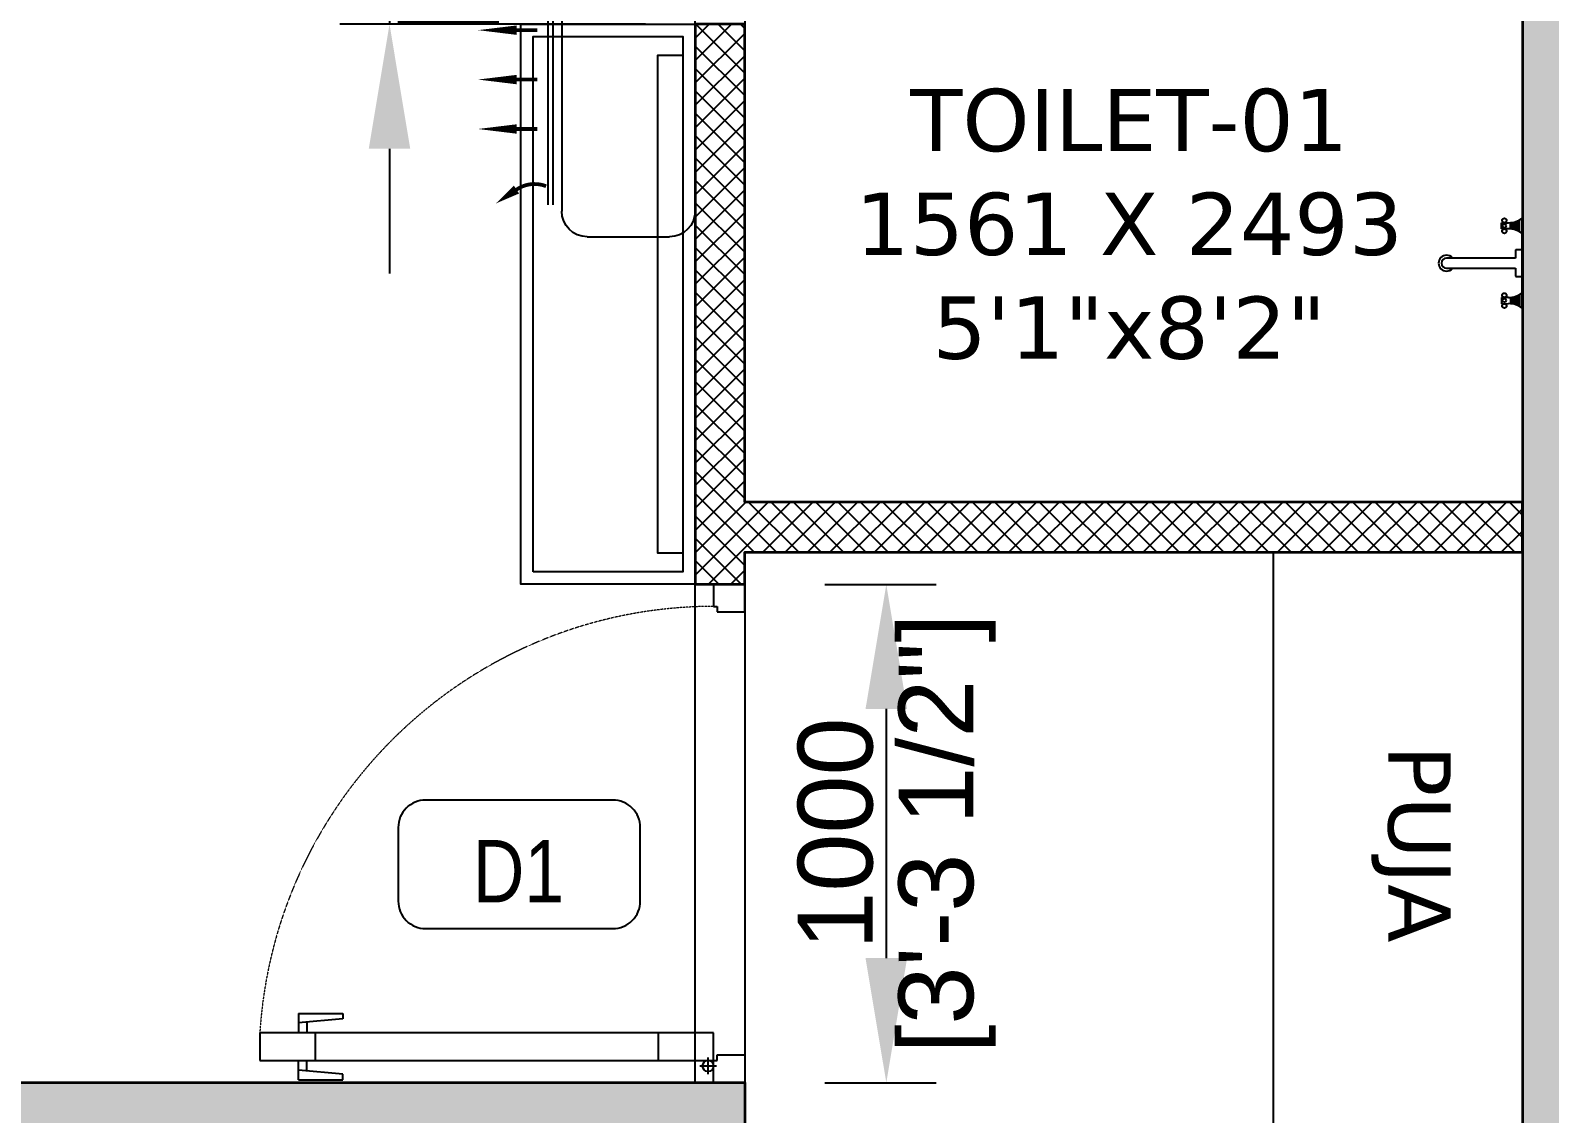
# Model space of a CAD drawing. Header units: millimetres. Extents: x 94643 to 134206, y 115494 to 180803.
# Drawn here: x 119027 to 122075, y 153018 to 155192 of the extents above; entities that cross this region are included whole.
import ezdxf
from ezdxf.enums import TextEntityAlignment as Align

# ---------------------------------------------------------------- set-up
doc = ezdxf.new("R2010")
doc.units = ezdxf.units.MM
doc.linetypes.add('3BHK  WEST_UN-2$0$DASHED', pattern=[0.75, 0.5, -0.25])
for name, color, linetype in [('A-AC', 252, 'Continuous'), ('A-Dimensions', 4, 'Continuous'), ('A-Door', 11, 'Continuous'), ('A-Door Line', 8, 'Continuous'), ('A-Furniture', 8, 'Continuous'), ('A-Hatch', 252, 'Continuous'), ('A-Room Boundary', 44, 'Continuous'), ('A-Shower', 253, 'Continuous'), ('A-Text Main', 44, 'Continuous'), ('A-TV Unit', 252, 'Continuous'), ('A-TV-1', 253, 'Continuous')]:
    doc.layers.add(name, color=color, linetype=linetype)
doc.layers.add('A-Wall', color=240, linetype='Continuous', lineweight=35)
doc.styles.add('2024-08-29_TOWER-A$0$simplex-0.8', font='simplex.shx', dxfattribs={"width": 0.8})
doc.styles.add('3.5BHK EAST_UN-1$0$grid_text', font='verdana.ttf')
doc.styles.add('3BHK  WEST_UN-2$0$AMISH', font='arial.ttf')
doc.styles.add('3BHK  WEST_UN-3$0$grid_text', font='verdana.ttf')
doc.styles.add('ARIAL', font='ARIALN.TTF')
doc.styles.add('S', font='arial.ttf', dxfattribs={"height": 150})
doc.dimstyles.new('DIMSMALL', dxfattribs={"dimtxt": 150, "dimasz": 250, "dimexe": 100, "dimexo": 100, "dimgap": 25, "dimtad": 1, "dimdec": 0, "dimzin": 0, "dimdsep": 46, "dimtxsty": 'S', "dimcen": 0, "dimdle": 100, "dimclrd": 8, "dimclre": 8, "dimclrt": 256, "dimazin": 0, "dimtfac": 1, "dimtdec": 0, "dimtix": 1, "dimtmove": 0, "dimatfit": 3, "dimldrblk": '12_DatumFilled', "dimfxl": 1, "dimtolj": 1, "dimtzin": 0, "dimlwd": -1, "dimlwe": -1, "dimarcsym": 1})

# ---------------------------------------------------------------- blocks, each defined once
blk = doc.blocks.new('*D196')
at = {"layer": 'A-Dimensions', "color": 8, "transparency": 16777216}
for p, q in [((120621.2, 154080.3), (120844.3, 154080.3)), ((120744.3, 153830.3), (120744.3, 153330.3)), ((120621.2, 153080.3), (120844.3, 153080.3))]:
    blk.add_line(p, q, dxfattribs=at)
for points in [[(120702.6, 153830.3), (120786, 153830.3), (120744.3, 154080.3)], [(120702.6, 153330.3), (120786, 153330.3), (120744.3, 153080.3)]]:
    blk.add_solid(points, dxfattribs=at)
at = {"layer": 'Defpoints', "color": 0, "transparency": 16777216}
for p in [(120521.2, 154080.3), (120521.2, 153080.3), (120744.3, 153080.3)]:
    blk.add_point(p, dxfattribs=at)
at = {"layer": 'A-Dimensions', "lineweight": 30, "transparency": 16777216, "char_height": 150, "attachment_point": 5, "rotation": 90, "style": 'S'}
for s, insert in [('\\A1;[3\'-3 1/2"]', (120866.4, 153580.3)), ('\\A1;1000', (120642.7, 153580.3))]:
    blk.add_mtext(s, dxfattribs=dict(at, insert=insert))
blk = doc.blocks.new('12_DatumFilled')
at = {"color": 8, "linetype": 'ByBlock'}
blk.add_solid([(0, 0.577), (-1, 0), (0, -0.577)], dxfattribs=at)
blk = doc.blocks.new('*D197')
at = {"layer": 'A-Dimensions', "color": 8, "transparency": 16777216}
for p, q in [((119747.4, 156304.5), (119747.4, 156554.5)), ((120261, 156054.5), (119647.4, 156054.5)), ((119747.4, 156054.5), (119747.4, 155204.5)), ((120261, 155204.5), (119647.4, 155204.5)), ((119747.4, 154954.5), (119747.4, 154704.5))]:
    blk.add_line(p, q, dxfattribs=at)
for points in [[(119705.7, 156304.5), (119789, 156304.5), (119747.4, 156054.5)], [(119705.7, 154954.5), (119789, 154954.5), (119747.4, 155204.5)]]:
    blk.add_solid(points, dxfattribs=at)
at = {"layer": 'Defpoints', "color": 0, "transparency": 16777216}
for p in [(120361, 156054.5), (119747.4, 155204.5), (120361, 155204.5)]:
    blk.add_point(p, dxfattribs=at)
at = {"layer": 'A-Dimensions', "lineweight": 30, "transparency": 16777216, "char_height": 150, "attachment_point": 5, "rotation": 90, "style": 'S'}
for s, insert in [('\\A1;[2\'-9 1/2"]', (119869.5, 155629.5)), ('\\A1;850', (119645.8, 155629.5))]:
    blk.add_mtext(s, dxfattribs=dict(at, insert=insert))
blk = doc.blocks.new('A$Ccfbdbe87')
at = {"layer": 'A-Door'}
for p, q in [((99.9, 973.1), (44.4, 973.1)), ((44.4, 973.1), (44.4, 62.5)), ((99.9, 62.5), (99.9, 973.1)), ((5.6, 895.4), (44.4, 895.4)), ((5.6, 895.4), (5.6, 806.5)), ((16.7, 806.5), (24.9, 895.4)), ((138.8, 895.4), (99.9, 895.4)), ((127.7, 806.5), (119.5, 895.4)), ((138.8, 895.4), (138.8, 806.5)), ((23.3, 878.7), (44.4, 878.7)), ((99.9, 862), (44.4, 862)), ((121, 878.7), (99.9, 878.7)), ((5.6, 806.5), (16.7, 806.5)), ((138.8, 806.5), (127.7, 806.5)), ((99.9, 173.5), (44.4, 173.5)), ((0, 0), (0, 62.5)), ((0, 62.5), (44.4, 62.5)), ((16.7, 73.6), (50, 73.6)), ((33.3, 90.2), (33.3, 56.9)), ((44.4, 62.5), (99.9, 62.5)), ((44.4, 62.5), (44.4, 55.5)), ((99.9, 62.5), (99.9, 62.5)), ((1000, 62.5), (955.6, 62.5)), ((955.6, 62.5), (955.6, 55.5)), ((1000, 0), (1000, 62.5)), ((44.4, 55.5), (55.5, 55.5)), ((55.5, 55.5), (55.5, 0)), ((944.5, 55.5), (944.5, 0)), ((955.6, 55.5), (944.5, 55.5)), ((55.5, 0), (0, 0)), ((944.5, 0), (1000, 0))]:
    blk.add_line(p, q, dxfattribs=at)
blk.add_circle((33.3, 73.6), 11.1, dxfattribs=at)
at = {"layer": 'A-Door', "linetype": '3BHK  WEST_UN-2$0$DASHED', "lineweight": 0}
blk.add_arc((41.8, 61.2), 913.8, 0.0822, 86.3506, dxfattribs=at)
blk = doc.blocks.new('3BHK  WEST_UN-2$0$WALL MOUNTED SPLIT AC')
at = {"layer": 'A-AC'}
for p, q in [((18067.15, -8077.46), (18073.71, -8077.46)), ((18064.01, -8112.84, 0), (18064, -8079.99, 0)), ((18064.41, -8112.84, 0), (18064.41, -8079.99, 0)), ((18065.12, -8113.34), (18065.11, -8079.5)), ((18075.75, -8079.5), (18075.75, -8113.29)), ((18073.72, -8115.33), (18067.16, -8115.38))]:
    blk.add_line(p, q, dxfattribs=at)
at = {"layer": 'A-AC', "elevation": 0}
for points in [[(18059.86, -8080.11, 0, 0.75, 0), (18061.51, -8081.22, 0.75, 0.75, 0)], [(18058.43, -8086.05, 0, 0.75, 0), (18061.52, -8086.05, 0.75, 0.75, 0)], [(18058.44, -8089.99, 0, 0.75, 0), (18061.52, -8089.99, 0.75, 0.75, 0)], [(18058.44, -8093.93, 0, 0.75, 0), (18061.52, -8093.93, 0.75, 0.75, 0)], [(18058.44, -8097.86, 0, 0.75, 0), (18061.52, -8097.86, 0.75, 0.75, 0)], [(18058.44, -8101.8, 0, 0.75, 0), (18061.52, -8101.8, 0.75, 0.75, 0)], [(18058.44, -8105.74, 0, 0.75, 0), (18061.52, -8105.74, 0.75, 0.75, 0)], [(18059.87, -8112.95, 0, 0.75, 0), (18061.51, -8110.65, 0.75, 0.75, 0)]]:
    blk.add_lwpolyline(points, format="xyseb", dxfattribs=at)
at = {"layer": 'A-AC', "const_width": 0.3, "elevation": 0}
for points in [[(18061.51, -8081.22, 0.246742), (18063.87, -8081.49, -4.761831)], [(18061.51, -8110.65, -0.246742), (18063.87, -8110.38, 4.761831)]]:
    blk.add_lwpolyline(points, format="xyb", dxfattribs=at)
for points in [[(18061.52, -8086.05), (18063.17, -8086.05)], [(18061.52, -8089.99), (18063.17, -8089.99)], [(18061.52, -8093.93), (18063.17, -8093.93)], [(18061.52, -8097.86), (18063.17, -8097.86)], [(18061.52, -8101.8), (18063.17, -8101.8)], [(18061.52, -8105.74), (18063.17, -8105.74)]]:
    blk.add_lwpolyline(points, dxfattribs=at)
at = {"layer": 'A-AC'}
for centre, start, end in [((18067.15, -8079.5), 90.0082, 180.0082), ((18073.71, -8079.5), 0.0078, 90.0078), ((18067.16, -8113.34), 180.0082, 270.0082), ((18073.71, -8113.29), 270.0078, 0.0078)]:
    blk.add_arc(centre, 2.04, start, end, dxfattribs=at)
at = {"layer": 'A-AC', "style": '3BHK  WEST_UN-2$0$AMISH'}
blk.add_attdef('IDU', text='', height=2.4, rotation=90.0082, dxfattribs=at).set_placement((18070, -8096.33, 0), align=Align.MIDDLE_CENTER)
blk = doc.blocks.new('A$Cfbc7273c')
at = {"layer": 'A-Shower'}
for p, q in [((-41.9, 68.8), (-41.9, 81.3)), ((-41.9, 81.3), (-27.4, 81.2)), ((-27.4, 68.8), (-41.9, 68.8)), ((-23.6, 68.6), (-23.6, 81.3)), ((-22.2, 81.5), (-22.2, 68.5)), ((-20.4, 68.3), (-20.4, 81.7)), ((-18, 82.2), (-18, 67.8)), ((-15.8, 67.3), (-15.8, 82.7)), ((-13.3, 66.5), (-13.3, 83.5)), ((-9.9, 65.2), (-9.9, 84.7)), ((-5.4, 63), (-5.4, 87)), ((0, 90.6), (0, 59.4)), ((0, -90.6), (0, 90.6)), ((-13.5, 10), (-152, 10)), ((-13.5, 26), (-13.5, 10)), ((0, 27), (-12.5, 27)), ((0, -27), (0, 27)), ((-152, -10), (-13.5, -10)), ((-13.5, -10), (-13.5, -26)), ((-12.5, -27), (0, -27)), ((0, -90.6), (0, -59.4)), ((-41.9, -68.8), (-41.9, -81.3)), ((-27.4, -68.8), (-41.9, -68.8)), ((-41.9, -81.3), (-27.4, -81.2)), ((-23.6, -68.6), (-23.6, -81.3)), ((-22.2, -81.5), (-22.2, -68.5)), ((-20.4, -68.3), (-20.4, -81.7)), ((-18, -82.2), (-18, -67.8)), ((-15.8, -67.3), (-15.8, -82.7)), ((-13.3, -66.5), (-13.3, -83.5)), ((-9.9, -65.2), (-9.9, -84.7)), ((-5.4, -63), (-5.4, -87))]:
    blk.add_line(p, q, dxfattribs=at)
for centre, radius in [((-36, 85.7), 4.41), ((-36, 64.3), 4.41), ((-36, 74.8), 3.69), ((-36, -64.3), 4.41), ((-36, -85.7), 4.41), ((-36, -74.8), 3.69)]:
    blk.add_circle(centre, radius, dxfattribs=at)
for centre, radius, start, end in [((-27.2, 125.4), 44.2, 269.7849, 308.0362), ((-27.4, 24.1), 44.7, 52.1791, 90), ((-152, 0), 16, 90, 180.0001), ((-152, 0), 16, 180.0001, 270), ((-152, 0), 10, 90, 270), ((-152, 0), 16, 38.6822, 90), ((-12.5, 26), 0.999, 89.9998, 180.1995), ((-152, 0), 16, 270, 321.3178), ((-12.5, -26), 1, 180, 269.8008), ((-27.4, -24.1), 44.7, 270, 307.8209), ((-27.2, -125.4), 44.2, 51.9638, 90.2151)]:
    blk.add_arc(centre, radius, start, end, dxfattribs=at)
blk = doc.blocks.new('2024-08-29_TOWER-A$0$WNTG')
at = {"layer": 'A-Text Main'}
blk.add_lwpolyline([(-187.8, 246.2), (187.8, 246.2, -0.414214), (242.8, 191.2), (242.8, 43.3, -0.414214), (187.8, -11.7), (-187.8, -11.7, -0.414214), (-242.8, 43.3), (-242.8, 191.2, -0.414214)], format="xyb", close=True, dxfattribs=at)
at = {"layer": 'A-Text Main', "style": '2024-08-29_TOWER-A$0$simplex-0.8', "width": 0.8}
blk.add_attdef('WNTG', text='', height=150, dxfattribs=at).set_placement((-1.6, 43), align=Align.CENTER)
blk = doc.blocks.new('A$C9017af2b')
at = {"layer": 'A-TV-1'}
blk.add_lwpolyline([(50, 1000), (50, 0), (0, 0), (0, 1000)], close=True, dxfattribs=at)
blk = doc.blocks.new('Unit-3')
at = {"layer": 'A-Hatch', "linetype": 'Continuous'}
h = blk.add_hatch(color=256, dxfattribs=at)
h.dxf.hatch_style = 1
h.paths.add_polyline_path([(-11365, 8342.9), (-11365, 12449.9), (-8415, 12449.9), (-8415, 12199.9), (-11115, 12199.9), (-11115, 8542.8), (-7615.5, 8542.8), (-7615.5, 8342.8)])
h.paths.add_polyline_path([(-5855, 8342.8), (-5855, 12449.9), (-6685.1, 12449.9), (-6685.1, 12199.9), (-6055, 12199.9), (-6055, 8342.8)])
h.paths.add_polyline_path([(-4445, 12199.9), (-701.6, 12199.9), (-701.6, 12449.9), (-4445, 12449.9)])
h.paths.add_polyline_path([(-3194.8, 8343.3), (0, 8343.3), (0, 9550.2), (-250, 9550.2), (-250, 8593.4), (-3194.8, 8593.4)])
h.paths.add_polyline_path([(-11115, 7142.9), (-11365, 7142.9), (-11365, 0), (-8023, 0), (-8023, 250), (-11115.4, 250), (-11115.4, 4191), (-6163.4, 4191), (-6163.4, 4391), (-11115, 4391)])
h = blk.add_hatch(dxfattribs=at)
h.set_pattern_fill('ANSI37', color=256, scale=10)
h.set_pattern_definition([(45, (-11365.02, 12449.9), (-22.45064, 22.45064), []), (135, (-11365.02, 12449.9), (-22.45064, -22.45064), [])])
h.paths.add_polyline_path([(-7435.1, 12199.9), (-7435.1, 12449.9), (-7715, 12449.9), (-7715, 12199.9), (-7715, 11516.9), (-7615.5, 11517.4), (-7615.5, 12200.4)])
h.paths.add_polyline_path([(-7615.5, 10666.9), (-7715, 10666.9), (-7715, 9542.8), (-7615.5, 9542.8), (-7615.5, 9606.9), (-6055, 9606.9), (-6055, 9707.5), (-7615.5, 9707.5)])
h.paths.add_polyline_path([(-5855, 8842.8), (-4294.8, 8842.8), (-4294.8, 8342.8), (-4194.8, 8342.8), (-4194.8, 9902.8), (-4294.8, 9902.8), (-4294.8, 8943.4), (-5855, 8943.4)])
h.paths.add_polyline_path([(-4295.3, 12199.9), (-4295.3, 11638.6), (-4445.3, 11638.6), (-4445, 11438), (-4294.8, 11438), (-4295, 10752.8), (-4195, 10752.8), (-4194.8, 12199.9)])
h.paths.add_polyline_path([(-5855.5, 11438), (-5195, 11438), (-5195.2, 11638.6), (-5855.5, 11638.6)])
h.paths.add_polyline_path([(-1888.8, 8342.3), (-1888.8, 7892.9), (-1788.8, 7892.9), (-1788.8, 8342.3)])
h.paths.add_polyline_path([(-2888.2, 8343.3), (-2888.2, 7892.9), (-2638.2, 7892.9), (-2638.2, 8343.3)])
h.paths.add_polyline_path([(-2888.2, 4441), (-2888.2, 4892.9), (-2638.4, 4892.9), (-2638.4, 4441)])
h.paths.add_polyline_path([(-1724.4, 4191), (-1724.7, 3590.1), (-1825.2, 3590.1), (-1824.9, 4191)])
h.paths.add_polyline_path([(-1024.4, 4191), (-1024.4, 3691), (-1124.4, 3691), (-1124.4, 4191)])
h.paths.add_polyline_path([(-1724.4, 250), (-1724.4, 2590.1), (-1824.9, 2590.1), (-1824.9, 250)])
h.paths.add_polyline_path([(-5163.4, 3191), (-6173, 3191), (-6173, 3091.6), (-5163.4, 3091.6)])
h.paths.add_polyline_path([(-7123, 3191), (-7123, 0), (-7023.5, 0), (-7023.5, 796.1), (-6873.3, 796.1), (-6873, 905.7), (-7023, 905.7), (-7023, 3191)])
h.paths.add_polyline_path([(-5163.4, 905.7), (-6123, 905.7), (-6123.1, 796), (-5163.5, 796)])
at = {"layer": 'A-Door Line', "linetype": 'Continuous'}
blk.add_lwpolyline([(-7615.5, 9542.8), (-7615.5, 8542.8)], dxfattribs=at)
at = {"layer": 'A-Furniture', "linetype": 'Continuous'}
blk.add_line((-6555, 9606.9), (-6555, 8443.3), dxfattribs=at)
at = {"layer": 'A-Room Boundary', "linetype": 'Continuous'}
for points in [[(-7715, 12199.9), (-11115, 12199.9), (-11115, 8542.8), (-7715, 8542.8)], [(-7615.5, 9707.5), (-6055, 9707.5), (-6055, 12199.9), (-7615.5, 12199.9)]]:
    blk.add_lwpolyline(points, close=True, dxfattribs=at)
at = {"layer": 'A-TV Unit', "ltscale": 600}
for points in [[(-7715, 10666.9), (-7715, 9542.8), (-8065, 9542.8), (-8065, 10666.9)], [(-8040, 9567.9), (-8040, 10641.9), (-7740, 10641.9), (-7740, 9567.9)]]:
    blk.add_lwpolyline(points, close=True, dxfattribs=at)
at = {"layer": 'A-Wall'}
for points in [[(-11365, 8342.9), (-11365, 12449.9), (-8415, 12449.9), (-8415, 12199.9), (-11115, 12199.9), (-11115, 8542.8), (-7615.5, 8542.8), (-7615.5, 8342.8)], [(-7615.5, 10666.9), (-7715, 10666.9), (-7715, 9542.8), (-7615.5, 9542.8), (-7615.5, 9606.9), (-6055, 9606.9), (-6055, 9707.5), (-7615.5, 9707.5)]]:
    blk.add_lwpolyline(points, close=True, dxfattribs=at)
at = {"layer": 'A-AC', "color": 2}
ref = blk.add_blockref('3BHK  WEST_UN-2$0$WALL MOUNTED SPLIT AC', (-462721.8, -193087.3), dxfattribs=dict(at, xscale=-25.17221723757713, yscale=25.17221723757713, zscale=25.17221723757713, rotation=180))
ref.add_attrib('IDU', 'IDU', dxfattribs={"layer": 'A-Furniture', "height": 60.41, "rotation": 269.9918, "style": '3BHK  WEST_UN-2$0$AMISH'}).set_placement((-7871.2, 10809.2, 0), align=Align.MIDDLE_CENTER)
at = {"layer": 'A-Door', "linetype": 'Continuous', "rotation": 90}
blk.add_blockref('A$Ccfbdbe87', (-7615.5, 8542.8), dxfattribs=at)
at = {"layer": 'A-Shower', "linetype": 'Continuous'}
blk.add_blockref('A$Cfbc7273c', (-6055.3, 10187.2), dxfattribs=at)
at = {"layer": 'A-Text Main'}
ref = blk.add_blockref('2024-08-29_TOWER-A$0$WNTG', (-8068.1, 9098), dxfattribs=dict(at, xscale=-1, rotation=180))
ref.add_attrib('WNTG', 'D1', dxfattribs={"height": 125, "style": 'ARIAL'}).set_placement((-8069.7, 8904.5), align=Align.CENTER)
at = {"layer": 'A-TV-1', "linetype": 'Continuous'}
blk.add_blockref('A$C9017af2b', (-7790, 9604.9), dxfattribs=at)
at = {"layer": 'A-Text Main', "linetype": 'Continuous', "insert": (-6844.2, 10265), "char_height": 125, "width": 1453.819, "attachment_point": 5, "style": '3.5BHK EAST_UN-1$0$grid_text'}
blk.add_mtext('TOILET-01\\P1561 X 2493\\P5\'1"x8\'2"', dxfattribs=at)
at = {"layer": 'A-Text Main', "linetype": 'Continuous', "insert": (-6278.5, 9022.1), "char_height": 125, "attachment_point": 5, "rotation": 270, "style": '3BHK  WEST_UN-3$0$grid_text', "bg_fill": 2}
blk.add_mtext_dynamic_manual_height_columns('PUJA', width=884.235, gutter_width=487.9, heights=[-127.6], dxfattribs=at)
at = {"layer": 'A-Wall'}
blk.add_lwpolyline([(-5855, 8342.8), (-5855, 12449.9), (-6685.1, 12449.9), (-6685.1, 12199.9), (-6055, 12199.9), (-6055, 8342.8)], close=True, dxfattribs=at)

msp = doc.modelspace()

# ---------------------------------------------------------------- dimensions: what is measured, and where the dimension line sits
at = {"layer": 'A-Dimensions', "lineweight": 30}
for base, p1, p2, picture, middle in [((119747.4, 155204.5), (120361, 156054.5), (120361, 155204.5), '*D197', (119747.4, 155629.5)), ((120744.3, 153080.3), (120521.2, 154080.3), (120521.2, 153080.3), '*D196', (120744.3, 153580.3))]:
    dim = msp.add_linear_dim(base=base, p1=p1, p2=p2, angle=90, dimstyle='DIMSMALL', override={"dimpost": '\\X'}, dxfattribs=at)
    dim.commit()
    dim.dimension.update_dxf_attribs({"geometry": picture, "text_midpoint": middle})

# ---------------------------------------------------------------- next in the draw order: block references
at = {"linetype": 'Continuous'}
msp.add_blockref('Unit-3', (128075.8, 144537.8), dxfattribs=at)

doc.saveas('drawing.dxf')
